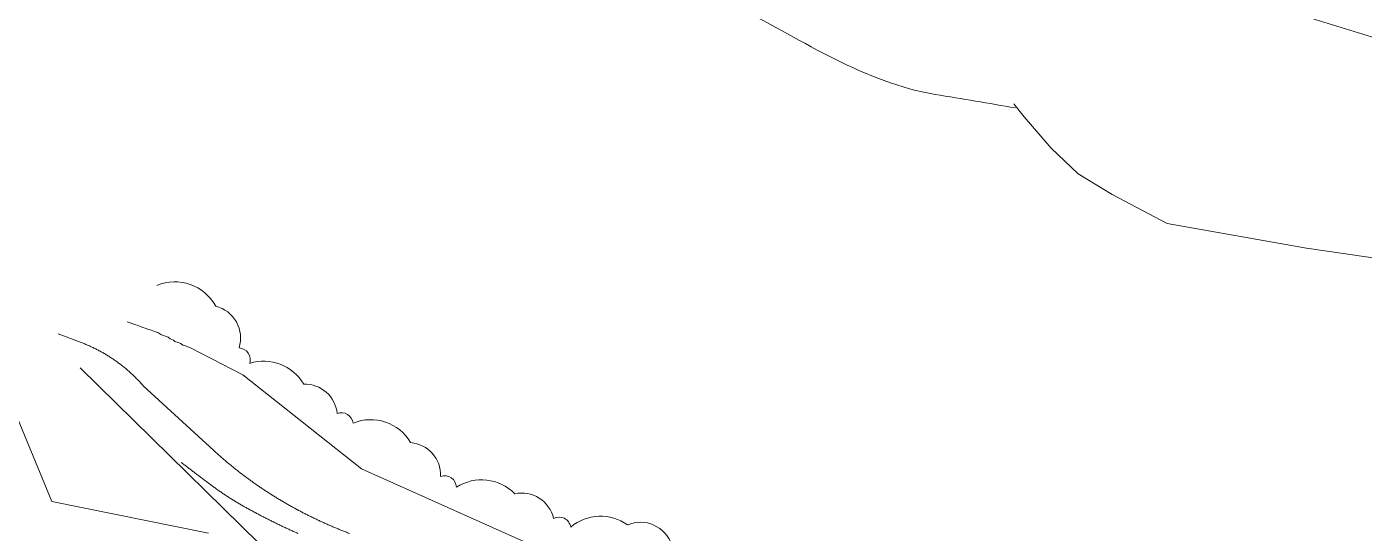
# Model space of a CAD drawing. Header units: millimetres. Extents: x 949 to 2135, y 1001 to 2286.
# Drawn here: x 1120.2 to 1388.7, y 1518.2 to 1619.8 of the extents above; entities that cross this region are included whole.
import ezdxf

# ---------------------------------------------------------------- set-up
doc = ezdxf.new("R2010")
doc.units = ezdxf.units.MM
for name, color, linetype, lineweight in [('Nivel 21', 7, 'Continuous', 0), ('Nivel 24', 7, 'Continuous', 0), ('Nivel 26', 7, 'Continuous', 0), ('Nivel 39', 7, 'Continuous', 0)]:
    doc.layers.add(name, color=color, linetype=linetype, lineweight=lineweight)

msp = doc.modelspace()

# ---------------------------------------------------------------- linework, layer by layer
at = {"layer": 'Nivel 21', "color": 7, "linetype": 'Continuous', "lineweight": 0}
msp.add_line((1288.82, 1649.05), (1397.04, 1615.7), dxfattribs=at)
at = {"layer": 'Nivel 24', "color": 3, "linetype": 'Continuous', "lineweight": 0}
msp.add_line((1166.92, 1516.19), (1130.97, 1551.38), dxfattribs=at)
at = {"layer": 'Nivel 24', "color": 3, "linetype": 'Continuous', "lineweight": 0, "flags": 128}
for points in [[(1126.55, 1558.23), (1131.16, 1556.48), (1131.35, 1556.41), (1131.54, 1556.33), (1131.72, 1556.26), (1131.91, 1556.18), (1132.09, 1556.11), (1132.28, 1556.03), (1132.46, 1555.95), (1132.64, 1555.87), (1132.83, 1555.79), (1133.01, 1555.71), (1133.19, 1555.63), (1133.37, 1555.54), (1133.55, 1555.46), (1133.73, 1555.37), (1133.91, 1555.28), (1134.09, 1555.19), (1134.27, 1555.1), (1134.45, 1555.01), (1134.62, 1554.92), (1134.8, 1554.82), (1134.98, 1554.73), (1135.15, 1554.63), (1135.33, 1554.54), (1135.5, 1554.44), (1135.68, 1554.34), (1135.85, 1554.24), (1136.02, 1554.14), (1136.19, 1554.03), (1136.36, 1553.93), (1136.53, 1553.82), (1136.7, 1553.72), (1136.87, 1553.61), (1137.04, 1553.5), (1137.21, 1553.39), (1137.38, 1553.28), (1137.54, 1553.17), (1137.71, 1553.06), (1137.87, 1552.95), (1138.04, 1552.83), (1138.2, 1552.72), (1138.36, 1552.6), (1138.52, 1552.48), (1138.68, 1552.36), (1138.84, 1552.24), (1139, 1552.12), (1139.16, 1552), (1139.32, 1551.88), (1139.48, 1551.76), (1139.63, 1551.63), (1139.79, 1551.51), (1139.94, 1551.38), (1140.1, 1551.25), (1140.25, 1551.12), (1140.4, 1550.99), (1140.55, 1550.86), (1140.71, 1550.73), (1140.86, 1550.6), (1141, 1550.46), (1141.15, 1550.33), (1141.3, 1550.19), (1141.45, 1550.06), (1141.59, 1549.92), (1141.74, 1549.78), (1141.88, 1549.64), (1142.02, 1549.5), (1142.16, 1549.36), (1142.3, 1549.22), (1142.44, 1549.08), (1142.58, 1548.93), (1142.72, 1548.79), (1142.86, 1548.64), (1142.99, 1548.5), (1143.13, 1548.35), (1143.26, 1548.2), (1143.4, 1548.05), (1143.53, 1547.9), (1143.64, 1547.78), (1157.78, 1534.79), (1157.93, 1534.65), (1158.08, 1534.52), (1158.23, 1534.38), (1158.38, 1534.25), (1158.53, 1534.12), (1158.68, 1533.98), (1158.83, 1533.85), (1158.98, 1533.72), (1159.13, 1533.59), (1159.28, 1533.46), (1159.43, 1533.33), (1159.58, 1533.2), (1159.73, 1533.06), (1159.88, 1532.94), (1160.04, 1532.81), (1160.19, 1532.68), (1160.34, 1532.55), (1160.49, 1532.42), (1160.65, 1532.29), (1160.8, 1532.16), (1160.96, 1532.04), (1161.11, 1531.91), (1161.27, 1531.78), (1161.42, 1531.66), (1161.58, 1531.53), (1161.73, 1531.41), (1161.89, 1531.28), (1162.05, 1531.16), (1162.2, 1531.03), (1162.36, 1530.91), (1162.52, 1530.78), (1162.67, 1530.66), (1162.83, 1530.54), (1162.99, 1530.42), (1163.15, 1530.29), (1163.31, 1530.17), (1163.47, 1530.05), (1163.63, 1529.93), (1163.79, 1529.81), (1163.95, 1529.69), (1164.11, 1529.57), (1164.27, 1529.45), (1164.43, 1529.33), (1164.59, 1529.21), (1164.75, 1529.1), (1164.91, 1528.98), (1165.07, 1528.86), (1165.24, 1528.74), (1165.4, 1528.63), (1165.56, 1528.51), (1165.72, 1528.4), (1165.89, 1528.28), (1166.05, 1528.16), (1166.21, 1528.05), (1166.38, 1527.94), (1166.54, 1527.82), (1166.71, 1527.71), (1166.87, 1527.6), (1167.04, 1527.48), (1167.2, 1527.37), (1167.37, 1527.26), (1167.54, 1527.15), (1167.7, 1527.04), (1167.87, 1526.93), (1168.04, 1526.82), (1168.2, 1526.71), (1168.37, 1526.6), (1168.54, 1526.49), (1168.71, 1526.38), (1168.87, 1526.27), (1169.04, 1526.16), (1169.21, 1526.06), (1169.38, 1525.95), (1169.55, 1525.84), (1169.72, 1525.74), (1169.89, 1525.63), (1170.06, 1525.53), (1170.23, 1525.42), (1170.4, 1525.32), (1170.57, 1525.21), (1170.74, 1525.11), (1170.91, 1525.01), (1171.09, 1524.9), (1171.26, 1524.8), (1171.43, 1524.7), (1171.6, 1524.6), (1171.77, 1524.5), (1171.95, 1524.39), (1172.12, 1524.29), (1172.29, 1524.19), (1172.47, 1524.1), (1172.64, 1524), (1172.81, 1523.9), (1172.99, 1523.8), (1173.16, 1523.7), (1173.34, 1523.6), (1173.51, 1523.51), (1173.69, 1523.41), (1173.86, 1523.31), (1174.04, 1523.22), (1174.21, 1523.12), (1174.39, 1523.03), (1174.45, 1523), (1174.63, 1522.9), (1174.8, 1522.81), (1174.98, 1522.72), (1175.16, 1522.62), (1175.33, 1522.53), (1175.51, 1522.44), (1175.69, 1522.34), (1175.87, 1522.25), (1176.05, 1522.16), (1176.22, 1522.07), (1176.4, 1521.98), (1176.58, 1521.89), (1176.76, 1521.8), (1176.94, 1521.71), (1177.12, 1521.62), (1177.3, 1521.54), (1177.48, 1521.45), (1177.66, 1521.36), (1177.84, 1521.27), (1178.02, 1521.19), (1178.2, 1521.1), (1178.38, 1521.01), (1178.56, 1520.93), (1178.74, 1520.84), (1178.92, 1520.76), (1179.1, 1520.67), (1179.28, 1520.59), (1179.46, 1520.51), (1179.65, 1520.42), (1179.83, 1520.34), (1180.01, 1520.26), (1180.19, 1520.17), (1180.38, 1520.09), (1180.56, 1520.01), (1180.74, 1519.93), (1180.92, 1519.85), (1181.11, 1519.77), (1181.29, 1519.69), (1181.48, 1519.61), (1181.66, 1519.53), (1181.84, 1519.45), (1182.03, 1519.38), (1182.21, 1519.3), (1182.4, 1519.22), (1182.58, 1519.14), (1182.77, 1519.07), (1182.95, 1518.99), (1183.14, 1518.92), (1183.32, 1518.84), (1183.51, 1518.77), (1183.69, 1518.69), (1183.88, 1518.62), (1184.06, 1518.55), (1184.25, 1518.47), (1184.44, 1518.4), (1184.62, 1518.33), (1184.81, 1518.26), (1185, 1518.18)], [(1090.89, 1554.2), (1116.99, 1544.72), (1125.25, 1524.56), (1156.73, 1518.22)], [(1174.65, 1518.18), (1174.47, 1518.27), (1174.29, 1518.35), (1174.11, 1518.43), (1173.92, 1518.51), (1173.74, 1518.59), (1173.56, 1518.67), (1173.38, 1518.76), (1173.19, 1518.84), (1173.01, 1518.92), (1172.83, 1519.01), (1172.65, 1519.09), (1172.47, 1519.18), (1172.29, 1519.26), (1172.11, 1519.34), (1171.92, 1519.43), (1171.74, 1519.51), (1171.56, 1519.6), (1171.38, 1519.69), (1171.2, 1519.77), (1171.02, 1519.86), (1170.84, 1519.95), (1170.66, 1520.03), (1170.48, 1520.12), (1170.3, 1520.21), (1170.12, 1520.29), (1169.94, 1520.38), (1169.76, 1520.47), (1169.58, 1520.56), (1169.4, 1520.65), (1169.22, 1520.74), (1169.05, 1520.83), (1168.87, 1520.92), (1168.69, 1521.01), (1168.51, 1521.1), (1168.33, 1521.19), (1168.15, 1521.28), (1167.98, 1521.37), (1167.8, 1521.46), (1167.62, 1521.55), (1167.44, 1521.65), (1167.27, 1521.74), (1167.09, 1521.83), (1166.91, 1521.92), (1166.73, 1522.02), (1166.56, 1522.11), (1166.38, 1522.2), (1166.2, 1522.3), (1166.03, 1522.39), (1165.85, 1522.49), (1165.68, 1522.58), (1165.5, 1522.68), (1165.32, 1522.77), (1165.15, 1522.87), (1164.97, 1522.96), (1164.8, 1523.06), (1164.62, 1523.16), (1164.45, 1523.25), (1164.27, 1523.35), (1164.1, 1523.45), (1163.92, 1523.54), (1163.76, 1523.64), (1163.58, 1523.73), (1163.41, 1523.83), (1163.24, 1523.93), (1163.06, 1524.03), (1162.89, 1524.13), (1162.72, 1524.23), (1162.55, 1524.34), (1162.37, 1524.44), (1162.2, 1524.54), (1162.03, 1524.64), (1161.86, 1524.75), (1161.69, 1524.85), (1161.52, 1524.96), (1161.35, 1525.06), (1161.18, 1525.17), (1161.01, 1525.28), (1160.84, 1525.38), (1160.67, 1525.49), (1160.51, 1525.6), (1160.34, 1525.71), (1160.17, 1525.82), (1160, 1525.93), (1159.84, 1526.04), (1159.67, 1526.15), (1159.51, 1526.26), (1159.34, 1526.38), (1159.18, 1526.49), (1159.01, 1526.6), (1158.85, 1526.72), (1158.68, 1526.83), (1158.52, 1526.95), (1158.36, 1527.06), (1158.19, 1527.18), (1158.03, 1527.3), (1157.87, 1527.41), (1157.71, 1527.53), (1157.55, 1527.65), (1157.39, 1527.77), (1157.23, 1527.89), (1157.11, 1527.98), (1156.95, 1528.1), (1156.79, 1528.22), (1156.63, 1528.34), (1156.47, 1528.46), (1156.31, 1528.58), (1156.15, 1528.7), (1155.99, 1528.82), (1155.83, 1528.94), (1155.67, 1529.06), (1155.51, 1529.18), (1155.35, 1529.3), (1155.19, 1529.42), (1155.03, 1529.54), (1154.87, 1529.66), (1154.71, 1529.78), (1154.55, 1529.9), (1154.39, 1530.02), (1154.23, 1530.14), (1154.07, 1530.26), (1153.91, 1530.39), (1153.75, 1530.51), (1153.59, 1530.63), (1153.44, 1530.75), (1153.28, 1530.87), (1153.12, 1530.99), (1152.96, 1531.11), (1152.8, 1531.23), (1152.64, 1531.35), (1152.48, 1531.47), (1152.32, 1531.59), (1152.16, 1531.72), (1152, 1531.84), (1151.84, 1531.96), (1151.68, 1532.08), (1151.52, 1532.2), (1151.37, 1532.32), (1151.26, 1532.4)]]:
    msp.add_lwpolyline(points, dxfattribs=at)
at = {"layer": 'Nivel 26', "color": 4, "linetype": 'Continuous', "lineweight": 0}
for p, q in [((1163.63, 1549.97), (1187.47, 1531.12)), ((1187.47, 1531.12), (1229.1, 1512.49))]:
    msp.add_line(p, q, dxfattribs=at)
at = {"layer": 'Nivel 26', "color": 4, "linetype": 'Continuous', "lineweight": 0, "flags": 128}
for points in [[(1318.41, 1604.35), (1320.49, 1601.77), (1325.88, 1595.47), (1331.29, 1590.29), (1338.11, 1586.19), (1349.18, 1580.34), (1377.15, 1575.38), (1412.12, 1570.32)], [(1140.4, 1560.63), (1141.4, 1560.28), (1141.89, 1560.11), (1142.39, 1559.93), (1143.05, 1559.7), (1143.55, 1559.52), (1144.04, 1559.35), (1144.54, 1559.17), (1145.2, 1558.94), (1145.86, 1558.71), (1146.53, 1558.48), (1147.13, 1558.08), (1147.63, 1557.9), (1148.12, 1557.73), (1148.62, 1557.55), (1149.06, 1557.21), (1149.72, 1556.98), (1149.99, 1556.7), (1150.65, 1556.47), (1151.15, 1556.29), (1151.59, 1555.95), (1152.09, 1555.78), (1152.58, 1555.6), (1153.08, 1555.43), (1163.63, 1549.97)]]:
    msp.add_lwpolyline(points, dxfattribs=at)
at = {"layer": 'Nivel 26', "color": 4, "linetype": 'Continuous', "lineweight": 0}
msp.add_open_spline([(981.64, 1778.25), (990.47, 1774.67), (999.3, 1771.08), (1008.13, 1767.5), (1018.63, 1763.24), (1028.64, 1758.12), (1038.85, 1752.91), (1046.43, 1749.04), (1062.5, 1738.7), (1056.12, 1734.48), (1054.62, 1733.48), (1052.35, 1732.89), (1050.37, 1732.94), (1046.27, 1733.05), (1042.17, 1733.55), (1038.08, 1733.71), (1035.91, 1733.79), (1033.03, 1734.63), (1031.55, 1733.71), (1030.23, 1732.89), (1034.86, 1731.64), (1036.54, 1730.64), (1042.17, 1727.3), (1047.69, 1723.79), (1053.44, 1720.66), (1062.14, 1715.91), (1071.07, 1711.65), (1079.93, 1707.22), (1090.63, 1701.87), (1101.39, 1696.63), (1112.18, 1691.48), (1123.25, 1686.19), (1135.48, 1683.57), (1146.74, 1678.8), (1153.89, 1675.77), (1159.94, 1670.34), (1167.09, 1667.29), (1173.55, 1664.53), (1181.04, 1664.45), (1187.44, 1661.53), (1200.69, 1655.47), (1213.33, 1647.97), (1226.6, 1641.95), (1231.29, 1639.82), (1236.15, 1638.02), (1240.81, 1635.8), (1248.56, 1632.11), (1255.8, 1627.45), (1263.46, 1623.52), (1276.18, 1616.97), (1288.55, 1608.58), (1302.62, 1606.24), (1308, 1605.34), (1313.38, 1604.45), (1318.75, 1603.55)], degree=3, knots=[0, 0, 0, 0, 0.066605, 0.066605, 0.066605, 0.145823, 0.145823, 0.145823, 0.204674, 0.204674, 0.204674, 0.21856, 0.21856, 0.21856, 0.247238, 0.247238, 0.247238, 0.262444, 0.262444, 0.262444, 0.276097, 0.276097, 0.276097, 0.32181, 0.32181, 0.32181, 0.391013, 0.391013, 0.391013, 0.474619, 0.474619, 0.474619, 0.560361, 0.560361, 0.560361, 0.614834, 0.614834, 0.614834, 0.664102, 0.664102, 0.664102, 0.766105, 0.766105, 0.766105, 0.802162, 0.802162, 0.802162, 0.862197, 0.862197, 0.862197, 0.961915, 0.961915, 0.961915, 1, 1, 1, 1], dxfattribs=at)
at = {"layer": 'Nivel 39', "color": 3, "linetype": 'Continuous', "lineweight": 0, "extrusion": (0, 0, -1)}
for centre, radius, start, end in [((-1149.97, 1559.32), 9.33, 67.129, 151.5955), ((-1156.61, 1557.38), 6.57, 103.8265, 197.5433), ((-1162.75, 1553.04), 2.36, 93.0272, 198.4201), ((-1167.8, 1543.4), 9.33, 72.4515, 149.5169), ((-1176.03, 1541.56), 6.57, 88.41, 174.0152), ((-1183.39, 1540.04), 2.36, 69.4991, 173.4268), ((-1189.26, 1531.67), 9.33, 67.8108, 149.5416), ((-1196.76, 1529.85), 6.57, 94.7477, 182.0408), ((-1204.13, 1527.4), 2.36, 70.1578, 178.4155), ((-1211.52, 1519.6), 9.33, 57.3654, 135.5962), ((-1219.6, 1519.71), 6.57, 77.5823, 167.0524), ((-1235.42, 1512.3), 9.33, 50.0546, 125.636), ((-1227.1, 1519.1), 2.36, 62.5363, 171.1047), ((-1243.45, 1513.85), 6.57, 66.7572, 161.6491)]:
    msp.add_arc(centre, radius, start, end, dxfattribs=at)

doc.saveas('drawing.dxf')
